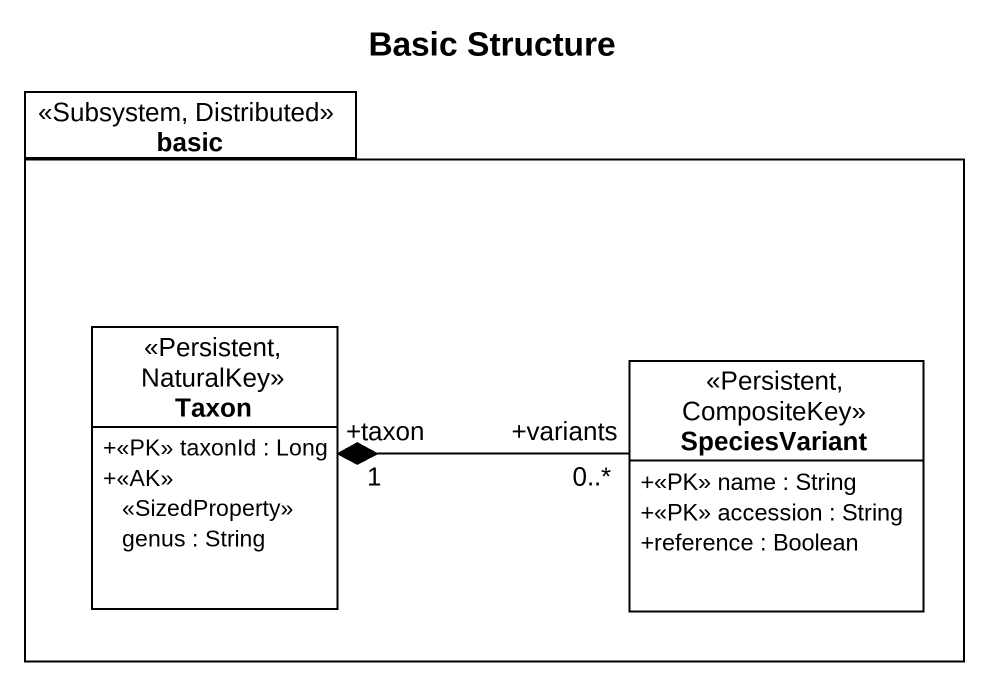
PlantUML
@startuml
title Basic Structure
hide circle
hide empty members
skinparam classAttributeIconSize 0
package basic <<Subsystem, Distributed>> {
  class Taxon <<Persistent, NaturalKey>> {
    +<<PK>> taxonId : Long
    +<<AK>> <<SizedProperty>> genus : String
  }
  class SpeciesVariant <<Persistent, CompositeKey>> {
    +<<PK>> name : String
    +<<PK>> accession : String
    +reference : Boolean
  }
}
SpeciesVariant "0..*\n+variants" -left-* "+taxon\n1" Taxon
@enduml
